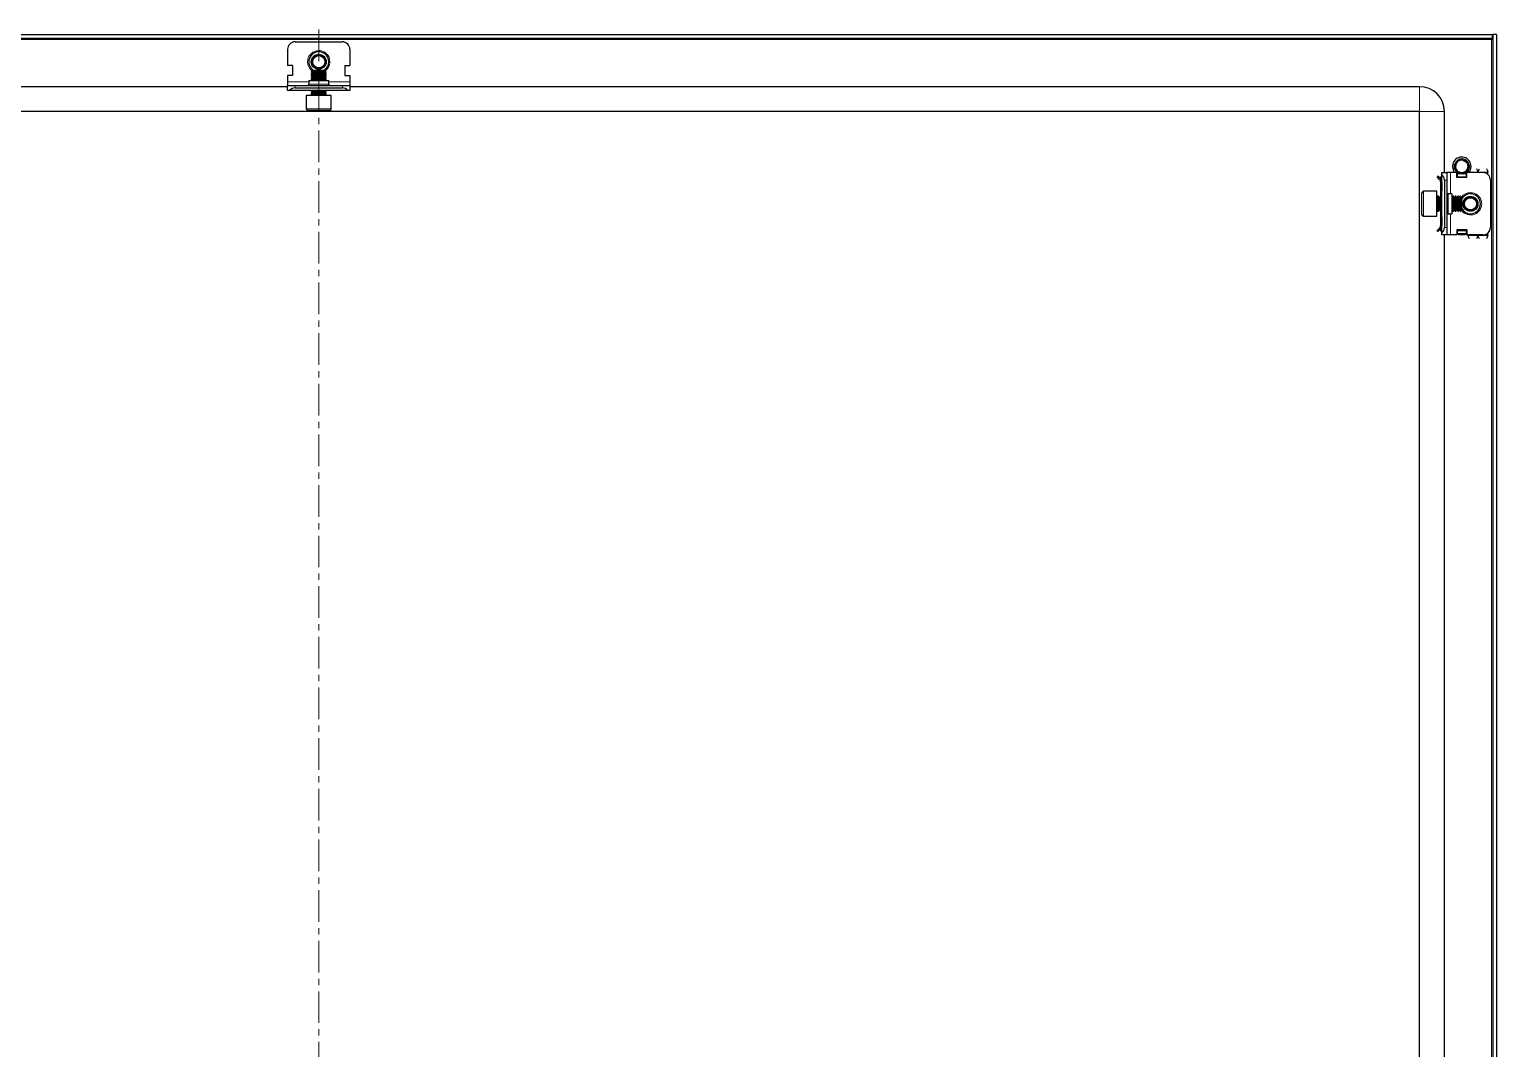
# Model space of a CAD drawing. Header units: millimetres. Extents: x -413 to 1878, y -693 to 1285.
# Drawn here: x 1289 to 1878, y 748 to 1157 of the extents above; entities that cross this region are included whole.
import ezdxf

# ---------------------------------------------------------------- set-up
doc = ezdxf.new("R2010")
doc.units = ezdxf.units.MM
doc.linetypes.add('CENTERX2', pattern=[20.32, 12.7, -2.54, 2.54, -2.54])
doc.layers.add('FORMAT', color=7, linetype='Continuous')

msp = doc.modelspace()

# ---------------------------------------------------------------- linework, layer by layer
at = {"color": 7, "linetype": 'Continuous', "lineweight": 25}
for p, q in [((933.76, 1154.72), (1876.36, 1154.72)), ((933.76, 1153.22), (1876.36, 1153.22)), ((1395.56, 1151.72), (1414.56, 1151.72)), ((1876.21, 1153.22), (1875.96, 1152.62)), ((1876.36, 1153.22), (1876.36, 1154.72)), ((1876.56, 1154.72), (1876.56, -606.28)), ((1878.06, 1154.72), (1876.56, 1154.72)), ((1878.06, 1154.72), (1878.06, -606.28)), ((1392.56, 1148.72), (1392.56, 1142.22)), ((1417.56, 1148.72), (1417.56, 1142.22)), ((1394.56, 1142.22), (1392.56, 1142.22)), ((1392.56, 1138.22), (1392.56, 1135.72)), ((1394.56, 1138.22), (1392.56, 1138.22)), ((1394.56, 1142.22), (1394.56, 1138.22)), ((1402.62, 1140.22), (1402.06, 1139.67)), ((1402.06, 1139.67), (1402.06, 1139.61)), ((1408.06, 1139.67), (1402.06, 1139.67)), ((1402.06, 1139.61), (1402.62, 1139.22)), ((1402.54, 1139.61), (1402.06, 1139.61)), ((1402.62, 1139.22), (1402.06, 1138.83)), ((1402.06, 1138.83), (1402.06, 1138.61)), ((1402.54, 1138.83), (1402.06, 1138.83)), ((1402.06, 1138.61), (1402.62, 1138.22)), ((1402.54, 1138.61), (1402.06, 1138.61)), ((1402.62, 1138.22), (1402.06, 1137.83)), ((1402.06, 1137.83), (1402.06, 1137.61)), ((1402.54, 1137.83), (1402.06, 1137.83)), ((1402.06, 1137.61), (1402.62, 1137.22)), ((1402.54, 1137.61), (1402.06, 1137.61)), ((1402.62, 1137.22), (1402.06, 1136.83)), ((1408.06, 1139.61), (1402.54, 1139.61)), ((1408.06, 1138.83), (1402.54, 1138.83)), ((1408.06, 1138.61), (1402.54, 1138.61)), ((1408.06, 1137.83), (1402.54, 1137.83)), ((1408.06, 1137.61), (1402.54, 1137.61)), ((1407.51, 1140.22), (1402.62, 1140.22)), ((1403, 1139.22), (1402.62, 1139.22)), ((1403, 1138.22), (1402.62, 1138.22)), ((1403, 1137.22), (1402.62, 1137.22)), ((1407.51, 1139.22), (1403, 1139.22)), ((1407.51, 1138.22), (1403, 1138.22)), ((1407.51, 1137.22), (1403, 1137.22)), ((1408.06, 1139.67), (1407.51, 1140.22)), ((1407.51, 1139.22), (1408.06, 1139.61)), ((1408.06, 1138.83), (1407.51, 1139.22)), ((1407.51, 1138.22), (1408.06, 1138.61)), ((1408.06, 1137.83), (1407.51, 1138.22)), ((1407.51, 1137.22), (1408.06, 1137.61)), ((1408.06, 1136.83), (1407.51, 1137.22)), ((1408.06, 1139.61), (1408.06, 1139.67)), ((1408.06, 1138.61), (1408.06, 1138.83)), ((1408.06, 1137.61), (1408.06, 1137.83)), ((1415.56, 1142.22), (1417.56, 1142.22)), ((1415.56, 1142.22), (1415.56, 1138.22)), ((1415.56, 1138.22), (1417.56, 1138.22)), ((1417.56, 1138.22), (1417.56, 1135.72)), ((1392.56, 1133.72), (963.06, 1133.72)), ((1392.56, 1135.72), (1392.56, 1134.22)), ((1392.56, 1132.22), (1392.56, 1134.22)), ((1392.56, 1134.22), (1395.56, 1134.22)), ((1393.33, 1132.22), (1392.56, 1132.22)), ((1416.8, 1132.22), (1393.33, 1132.22)), ((1395.56, 1134.22), (1414.56, 1134.22)), ((1395.56, 1133.22), (1414.56, 1133.22)), ((1401.06, 1136.22), (1401.06, 1134.72)), ((1401.06, 1136.22), (1409.06, 1136.22)), ((1402.06, 1136.83), (1402.06, 1136.61)), ((1402.54, 1136.83), (1402.06, 1136.83)), ((1402.06, 1136.61), (1402.62, 1136.22)), ((1402.54, 1136.61), (1402.06, 1136.61)), ((1402.62, 1132.22), (1402.06, 1131.83)), ((1402.06, 1131.83), (1402.06, 1131.61)), ((1402.54, 1131.83), (1402.06, 1131.83)), ((1402.06, 1131.61), (1402.62, 1131.22)), ((1402.54, 1131.61), (1402.06, 1131.61)), ((1408.06, 1136.83), (1402.54, 1136.83)), ((1408.06, 1136.61), (1402.54, 1136.61)), ((1408.06, 1131.83), (1402.54, 1131.83)), ((1408.06, 1131.61), (1402.54, 1131.61)), ((1407.51, 1136.22), (1408.06, 1136.61)), ((1408.06, 1131.83), (1407.51, 1132.22)), ((1407.51, 1131.22), (1408.06, 1131.61)), ((1408.06, 1136.61), (1408.06, 1136.83)), ((1408.06, 1131.61), (1408.06, 1131.83)), ((1409.06, 1134.72), (1409.06, 1136.22)), ((1414.56, 1134.22), (1417.56, 1134.22)), ((1417.56, 1132.22), (1416.8, 1132.22)), ((1417.56, 1135.72), (1417.56, 1134.22)), ((1417.56, 1134.22), (1417.56, 1132.22)), ((1847.06, 1133.72), (1417.56, 1133.72)), ((1400.06, 1130.22), (1400.06, 1124.82)), ((1410.06, 1130.22), (1400.06, 1130.22)), ((1402.62, 1131.22), (1402.06, 1130.83)), ((1402.06, 1130.83), (1402.06, 1130.47)), ((1402.54, 1130.83), (1402.06, 1130.83)), ((1408.06, 1130.83), (1402.54, 1130.83)), ((1403, 1131.22), (1402.62, 1131.22)), ((1407.51, 1131.22), (1403, 1131.22)), ((1408.06, 1130.83), (1407.51, 1131.22)), ((1408.06, 1130.47), (1408.06, 1130.83)), ((1410.06, 1124.82), (1410.06, 1130.22)), ((1847.06, 1123.72), (963.06, 1123.72)), ((1409.46, 1124.22), (1400.66, 1124.22)), ((1847.06, -575.28), (1847.06, 1123.72)), ((1857.06, 1099.22), (1857.06, 1123.72)), ((1861.07, 1101.81), (1861.09, 1102.07)), ((1861.08, 1102.02), (1861.07, 1101.97)), ((1861.07, 1101.61), (1861.09, 1101.85)), ((1861.11, 1102.23), (1861.1, 1102.18)), ((1861.15, 1102.43), (1861.14, 1102.38)), ((1861.15, 1102.43), (1861.22, 1102.66)), ((1861.2, 1102.61), (1861.19, 1102.57)), ((1861.86, 1103.76), (1861.83, 1103.72)), ((1861.99, 1103.89), (1862.15, 1104.02)), ((1862.13, 1104.01), (1862.09, 1103.98)), ((1862.44, 1104.24), (1862.64, 1104.36)), ((1862.62, 1104.35), (1862.57, 1104.32)), ((1862.62, 1104.28), (1862.57, 1104.32)), ((1862.62, 1104.35), (1862.84, 1104.43)), ((1862.8, 1104.44), (1862.75, 1104.42)), ((1862.99, 1104.52), (1862.94, 1104.5)), ((1862.99, 1104.52), (1863.22, 1104.59)), ((1863.18, 1104.59), (1863.14, 1104.57)), ((1863.37, 1104.64), (1863.33, 1104.63)), ((1864.26, 1104.71), (1863.52, 1104.65)), ((1865.76, 1104.2), (1865.72, 1104.22)), ((1865.93, 1104.07), (1865.89, 1104.1)), ((1866.08, 1103.94), (1866.05, 1103.97)), ((1866.23, 1103.8), (1866.19, 1103.84)), ((1866.23, 1103.8), (1866.34, 1103.67)), ((1866.34, 1103.68), (1866.32, 1103.7)), ((1866.36, 1102.59), (1866.52, 1102.18)), ((1854.5, 1097.86), (1854.15, 1097.51)), ((1855.12, 1096.53), (1854.15, 1097.51)), ((1855.48, 1096.89), (1854.5, 1097.86)), ((1855.12, 1096.53), (1855.48, 1096.89)), ((1855.56, 1097.22), (1855.56, 1096.83)), ((1855.86, 1097.93), (1856.06, 1098.14)), ((1856.06, 1099.22), (1858.06, 1099.22)), ((1856.06, 1098.46), (1856.06, 1099.22)), ((1856.06, 1074.99), (1856.06, 1098.46)), ((1857.06, 1096.22), (1857.06, 1077.22)), ((1858.06, 1099.22), (1858.06, 1096.22)), ((1859.56, 1099.22), (1858.06, 1099.22)), ((1858.06, 1096.22), (1858.06, 1077.22)), ((1862.06, 1099.22), (1859.56, 1099.22)), ((1861.07, 1101.81), (1861.06, 1101.76)), ((1861.07, 1101.61), (1861.07, 1101.56)), ((1861.08, 1101.41), (1861.09, 1101.37)), ((1861.11, 1101.22), (1861.11, 1101.18)), ((1861.14, 1101.04), (1861.15, 1100.99)), ((1861.19, 1100.86), (1861.2, 1100.82)), ((1861.25, 1100.68), (1861.25, 1100.67)), ((1861.84, 1099.71), (1861.87, 1099.68)), ((1861.97, 1099.57), (1862.01, 1099.54)), ((1862.06, 1097.22), (1862.06, 1099.22)), ((1862.31, 1098.4), (1862.06, 1098.55)), ((1866.06, 1097.22), (1862.06, 1097.22)), ((1862.12, 1099.43), (1862.16, 1099.4)), ((1862.28, 1099.31), (1862.32, 1099.28)), ((1862.31, 1098.84), (1862.66, 1099.08)), ((1862.81, 1098.84), (1862.31, 1098.49)), ((1862.31, 1098.49), (1862.31, 1098.84)), ((1862.31, 1097.57), (1862.31, 1098.49)), ((1862.31, 1097.22), (1862.31, 1097.57)), ((1862.46, 1099.19), (1862.5, 1099.16)), ((1862.63, 1099.09), (1862.67, 1099.06)), ((1862.81, 1098.84), (1863.22, 1098.84)), ((1862.99, 1098.92), (1863.03, 1098.9)), ((1863.17, 1098.86), (1863.21, 1098.85)), ((1863.35, 1098.81), (1863.39, 1098.8)), ((1864.51, 1098.76), (1864.33, 1098.73)), ((1864.66, 1098.78), (1864.71, 1098.79)), ((1865.04, 1098.88), (1864.85, 1098.84)), ((1864.9, 1098.84), (1865.31, 1098.84)), ((1865.81, 1098.49), (1865.31, 1098.84)), ((1865.6, 1099.15), (1865.33, 1099.02)), ((1865.41, 1099.13), (1865.81, 1098.84)), ((1865.81, 1098.84), (1865.81, 1098.49)), ((1865.81, 1098.49), (1865.81, 1097.57)), ((1865.81, 1097.57), (1865.81, 1097.22)), ((1866.06, 1098.55), (1865.86, 1098.43)), ((1865.86, 1098.43), (1865.86, 1097.22)), ((1866.06, 1097.22), (1866.06, 1099.22)), ((1872.56, 1099.22), (1866.06, 1099.22)), ((1866.33, 1099.76), (1866.17, 1099.63)), ((1866.3, 1099.79), (1866.19, 1099.6)), ((1866.83, 1100.61), (1866.73, 1100.42)), ((1866.85, 1100.6), (1866.74, 1100.42)), ((1866.9, 1100.74), (1866.91, 1100.78)), ((1866.96, 1100.92), (1866.97, 1100.97)), ((1867.06, 1101.53), (1867, 1101.21)), ((1867, 1101.12), (1867.01, 1101.16)), ((1867.04, 1101.32), (1867.04, 1101.37)), ((1867.06, 1101.72), (1867.06, 1101.72)), ((1867.06, 1101.53), (1867.06, 1101.57)), ((1874.56, 1098.46), (1874.56, 1099.47)), ((1875.56, 1096.22), (1875.56, 1077.22)), ((1848.06, 1082.32), (1848.06, 1091.12)), ((1854.06, 1091.72), (1848.66, 1091.72)), ((1854.06, 1081.72), (1854.06, 1091.72)), ((1855.56, 1095.47), (1856.06, 1095.47)), ((1855.56, 1095.47), (1855.56, 1091.97)), ((1856.06, 1091.97), (1855.56, 1091.97)), ((1855.56, 1091.97), (1855.56, 1089.72)), ((1856.06, 1095.47), (1856.06, 1091.97)), ((1860.06, 1090.72), (1858.56, 1090.72)), ((1860.06, 1090.72), (1860.06, 1082.72)), ((1854.68, 1089.72), (1854.31, 1089.72)), ((1855.06, 1089.17), (1854.68, 1089.72)), ((1854.68, 1089.25), (1854.68, 1089.72)), ((1854.68, 1083.72), (1854.68, 1089.25)), ((1854.68, 1083.72), (1855.06, 1084.28)), ((1855.45, 1089.72), (1855.06, 1089.17)), ((1855.06, 1088.78), (1855.06, 1089.17)), ((1855.06, 1084.28), (1855.06, 1088.78)), ((1855.06, 1084.28), (1855.45, 1083.72)), ((1855.68, 1089.72), (1855.45, 1089.72)), ((1855.45, 1089.25), (1855.45, 1089.72)), ((1855.45, 1083.72), (1855.45, 1089.25)), ((1856.06, 1089.17), (1855.68, 1089.72)), ((1855.68, 1089.25), (1855.68, 1089.72)), ((1855.68, 1083.72), (1855.68, 1089.25)), ((1855.68, 1083.72), (1856.06, 1084.28)), ((1860.45, 1089.72), (1860.06, 1089.17)), ((1860.06, 1084.28), (1860.45, 1083.72)), ((1860.68, 1089.72), (1860.45, 1089.72)), ((1860.45, 1089.25), (1860.45, 1089.72)), ((1860.45, 1083.72), (1860.45, 1089.25)), ((1861.06, 1089.17), (1860.68, 1089.72)), ((1860.68, 1089.25), (1860.68, 1089.72)), ((1860.68, 1083.72), (1860.68, 1089.25)), ((1860.68, 1083.72), (1861.06, 1084.28)), ((1861.45, 1089.72), (1861.06, 1089.17)), ((1861.06, 1088.78), (1861.06, 1089.17)), ((1861.06, 1084.28), (1861.06, 1088.78)), ((1861.06, 1084.28), (1861.45, 1083.72)), ((1861.68, 1089.72), (1861.45, 1089.72)), ((1861.45, 1089.25), (1861.45, 1089.72)), ((1861.45, 1083.72), (1861.45, 1089.25)), ((1862.06, 1089.17), (1861.68, 1089.72)), ((1861.68, 1089.25), (1861.68, 1089.72)), ((1861.68, 1083.72), (1861.68, 1089.25)), ((1861.68, 1083.72), (1862.06, 1084.28)), ((1862.45, 1089.72), (1862.06, 1089.17)), ((1862.06, 1088.78), (1862.06, 1089.17)), ((1862.06, 1084.28), (1862.06, 1088.78)), ((1862.06, 1084.28), (1862.45, 1083.72)), ((1862.68, 1089.72), (1862.45, 1089.72)), ((1862.45, 1089.25), (1862.45, 1089.72)), ((1862.45, 1083.72), (1862.45, 1089.25)), ((1863.06, 1089.17), (1862.68, 1089.72)), ((1862.68, 1089.25), (1862.68, 1089.72)), ((1862.68, 1083.72), (1862.68, 1089.25)), ((1862.68, 1083.72), (1863.06, 1084.28)), ((1863.45, 1089.72), (1863.06, 1089.17)), ((1863.06, 1088.78), (1863.06, 1089.17)), ((1863.06, 1084.28), (1863.06, 1088.78)), ((1863.06, 1084.28), (1863.45, 1083.72)), ((1863.51, 1089.72), (1863.45, 1089.72)), ((1863.45, 1089.25), (1863.45, 1089.72)), ((1863.45, 1083.72), (1863.45, 1089.25)), ((1864.06, 1089.17), (1863.51, 1089.72)), ((1863.51, 1083.72), (1863.51, 1089.72)), ((1863.51, 1083.72), (1864.06, 1084.28)), ((1864.06, 1084.28), (1864.06, 1089.17)), ((1848.66, 1081.72), (1854.06, 1081.72)), ((1854.31, 1083.72), (1854.68, 1083.72)), ((1855.45, 1083.72), (1855.68, 1083.72)), ((1855.56, 1083.72), (1855.56, 1081.47)), ((1855.56, 1081.47), (1856.06, 1081.47)), ((1855.56, 1081.47), (1855.56, 1077.97)), ((1856.06, 1081.47), (1856.06, 1077.97)), ((1858.56, 1082.72), (1860.06, 1082.72)), ((1860.45, 1083.72), (1860.68, 1083.72)), ((1861.45, 1083.72), (1861.68, 1083.72)), ((1862.45, 1083.72), (1862.68, 1083.72)), ((1863.45, 1083.72), (1863.51, 1083.72)), ((1855.12, 1076.91), (1854.15, 1075.94)), ((1854.5, 1075.58), (1854.15, 1075.94)), ((1855.48, 1076.56), (1854.5, 1075.58)), ((1855.12, 1076.91), (1855.48, 1076.56)), ((1855.56, 1077.97), (1856.06, 1077.97)), ((1855.56, 1076.22), (1855.56, 1076.68)), ((1856.06, 1075.31), (1855.86, 1075.51)), ((1856.06, 1074.22), (1856.06, 1074.99)), ((1858.06, 1074.22), (1856.06, 1074.22)), ((1857.06, 599.22), (1857.06, 1074.22)), ((1858.06, 1077.22), (1858.06, 1074.22)), ((1859.56, 1074.22), (1858.06, 1074.22)), ((1862.06, 1074.22), (1859.56, 1074.22)), ((1866.06, 1076.22), (1862.06, 1076.22)), ((1862.06, 1076.22), (1862.06, 1074.22)), ((1862.31, 1075.87), (1862.31, 1076.22)), ((1862.31, 1074.95), (1862.31, 1075.87)), ((1862.31, 1074.95), (1862.81, 1074.6)), ((1862.31, 1074.6), (1862.31, 1074.95)), ((1862.81, 1074.25), (1862.31, 1074.6)), ((1865.31, 1074.6), (1862.81, 1074.6)), ((1862.81, 1074.6), (1862.81, 1074.25)), ((1865.31, 1074.25), (1862.81, 1074.25)), ((1865.31, 1074.6), (1865.81, 1074.95)), ((1865.31, 1074.25), (1865.31, 1074.6)), ((1865.81, 1074.6), (1865.31, 1074.25)), ((1865.81, 1076.22), (1865.81, 1075.87)), ((1865.81, 1075.87), (1865.81, 1074.95)), ((1865.81, 1074.95), (1865.81, 1074.6)), ((1865.86, 1076.22), (1865.86, 1074.34)), ((1865.86, 1074.34), (1866.06, 1074.34)), ((1866.06, 1076.22), (1866.06, 1074.22)), ((1872.56, 1074.22), (1866.06, 1074.22)), ((1866.56, 1073.97), (1866.56, 1074.22)), ((1874.56, 1073.97), (1874.56, 1074.99))]:
    msp.add_line(p, q, dxfattribs=at)
at = {"color": 8, "linetype": 'Continuous', "lineweight": 18}
for p, q in [((934.16, 1152.62), (1875.96, 1152.62)), ((1875.96, 1152.62), (1875.96, -604.18)), ((1392.56, 1135.72), (1401.06, 1135.72)), ((1395.56, 1134.22), (1395.56, 1133.22)), ((1401.06, 1134.72), (1409.06, 1134.72)), ((1409.06, 1135.72), (1417.56, 1135.72)), ((1414.56, 1133.22), (1414.56, 1134.22)), ((1847.06, 1123.72), (1847.06, 1133.72)), ((1402.06, 1130.47), (1406.68, 1130.47)), ((1406.68, 1130.47), (1408.06, 1130.47)), ((1400.06, 1124.82), (1410.06, 1124.82)), ((1847.06, 1123.72), (1857.06, 1123.72)), ((1856.06, 1097.22), (1855.56, 1097.22)), ((1856.06, 1097.72), (1855.86, 1097.93)), ((1858.06, 1096.22), (1857.06, 1096.22)), ((1859.56, 1099.22), (1859.56, 1090.72)), ((1865.81, 1097.57), (1862.31, 1097.57)), ((1867.06, 1099.47), (1870.56, 1099.47)), ((1874.56, 1099.47), (1870.56, 1099.47)), ((1848.66, 1091.72), (1848.66, 1081.72)), ((1858.56, 1090.72), (1858.56, 1082.72)), ((1854.31, 1089.72), (1854.31, 1085.1)), ((1854.31, 1085.1), (1854.31, 1083.72)), ((1859.56, 1082.72), (1859.56, 1074.22)), ((1856.06, 1076.22), (1855.56, 1076.22)), ((1856.06, 1075.72), (1855.86, 1075.51)), ((1857.06, 1077.22), (1858.06, 1077.22)), ((1862.31, 1075.87), (1865.81, 1075.87)), ((1870.56, 1073.97), (1866.56, 1073.97)), ((1874.56, 1073.97), (1870.56, 1073.97))]:
    msp.add_line(p, q, dxfattribs=at)
at = {"color": 7, "linetype": 'Continuous', "lineweight": 25}
for centre, radius in [((1405.06, 1143.72), 3), ((1405.06, 1143.72), 2.76), ((1405.06, 1143.72), 2.45), ((1867.56, 1086.72), 3), ((1867.56, 1086.72), 2.76), ((1867.56, 1086.72), 2.45)]:
    msp.add_circle(centre, radius, dxfattribs=at)
for centre, radius, start, end in [((1395.56, 1148.72), 3, 90, 180), ((1414.56, 1148.72), 3, 0, 90), ((1405.06, 1143.72), 4, 0, 241.04498), ((1405.06, 1143.72), 4, 298.95502, 0), ((1395.56, 1130.22), 3, 90, 138.18969), ((1400.56, 1134.72), 0.5, 270, 0), ((1409.56, 1134.72), 0.5, 180, 270), ((1414.56, 1130.22), 3, 41.81031, 90), ((1847.06, 1123.72), 10, 0, 90), ((1401.81, 1130.47), 0.25, 270, 0), ((1408.31, 1130.47), 0.25, 180, 270), ((1400.66, 1124.82), 0.6, 180, 270), ((1409.46, 1124.82), 0.6, 270, 0), ((1864.06, 1101.72), 3.75, 0, 221.81031), ((1864.06, 1101.72), 2.5, 168.59442, 228.59442), ((1864.06, 1101.72), 2.5, 108.59442, 168.59442), ((1864.06, 1101.72), 2.5, 75.88813, 108.59442), ((1864.06, 1101.72), 3, 59.92857, 86.21929), ((1864.06, 1101.72), 3, 360, 40.74374), ((1864.06, 1101.72), 2.5, 348.59442, 10.51652), ((1856.56, 1097.22), 1, 135, 180), ((1854.06, 1096.22), 3, 360, 48.18969), ((1864.06, 1101.72), 2.5, 228.59442, 288.59442), ((1864.06, 1101.72), 2.5, 288.59442, 348.59442), ((1864.06, 1101.72), 3.75, 318.18969, 0), ((1872.56, 1096.22), 3, 360, 90), ((1848.66, 1091.12), 0.6, 90, 180), ((1858.56, 1091.22), 0.5, 180, 270), ((1867.56, 1086.72), 4, 270, 151.04498), ((1854.31, 1089.97), 0.25, 180, 270), ((1867.56, 1086.72), 4, 208.95502, 270), ((1848.66, 1082.32), 0.6, 180, 270), ((1854.31, 1083.47), 0.25, 90, 180), ((1858.56, 1082.22), 0.5, 90, 180), ((1856.56, 1076.22), 1, 180, 225), ((1854.06, 1077.22), 3, 311.81031, 360), ((1872.56, 1077.22), 3, 270, 360)]:
    msp.add_arc(centre, radius, start, end, dxfattribs=at)
at = {"color": 8, "linetype": 'Continuous', "lineweight": 18}
for centre, start, end in [((1405.06, 1143.72), 305.46217, 180), ((1405.06, 1143.72), 180, 234.53783), ((1867.56, 1086.72), 215.46217, 90), ((1867.56, 1086.72), 90, 144.53783)]:
    msp.add_arc(centre, 4.5, start, end, dxfattribs=at)
at = {"color": 7, "linetype": 'Continuous', "lineweight": 25}
msp.add_open_spline([(1875.96, 1152.62), (1876, 1152.7), (1876.06, 1152.86), (1876.16, 1153.06), (1876.26, 1153.19), (1876.33, 1153.21), (1876.36, 1153.22)], degree=3, dxfattribs=at)
for points, knots in [([(1876.56, 1154.72), (1876.55, 1154.54), (1876.53, 1154.18), (1876.45, 1153.8), (1876.37, 1153.61), (1876.36, 1153.6)], [0, 0, 0, 0, 0.48755, 0.97507, 1, 1, 1, 1]), ([(1861.46, 1101.92), (1861.45, 1101.92), (1861.42, 1101.95), (1861.35, 1101.97), (1861.25, 1101.99), (1861.16, 1101.99), (1861.1, 1101.98), (1861.07, 1101.97)], [0, 0, 0, 0, 0.050156, 0.304513, 0.55888, 0.776903, 1, 1, 1, 1]), ([(1861.07, 1101.81), (1861.1, 1101.83), (1861.16, 1101.86), (1861.26, 1101.88), (1861.34, 1101.89), (1861.39, 1101.88), (1861.41, 1101.88)], [0, 0, 0, 0, 0.293779, 0.558982, 0.818494, 1, 1, 1, 1]), ([(1861.08, 1102.02), (1861.11, 1102.03), (1861.18, 1102.06), (1861.27, 1102.07), (1861.37, 1102.07), (1861.45, 1102.05), (1861.5, 1102.03), (1861.53, 1102.01), (1861.53, 1102.01)], [0, 0, 0, 0, 0.227908, 0.430276, 0.627707, 0.816134, 0.99284, 1, 1, 1, 1]), ([(1861.54, 1102.04), (1861.52, 1102.06), (1861.47, 1102.1), (1861.38, 1102.14), (1861.28, 1102.17), (1861.19, 1102.19), (1861.13, 1102.18), (1861.1, 1102.18)], [0, 0, 0, 0, 0.19243, 0.403622, 0.614801, 0.805152, 1, 1, 1, 1]), ([(1861.11, 1102.23), (1861.14, 1102.24), (1861.21, 1102.25), (1861.3, 1102.25), (1861.39, 1102.24), (1861.47, 1102.21), (1861.53, 1102.17), (1861.57, 1102.14), (1861.58, 1102.12)], [0, 0, 0, 0, 0.2058107, 0.3849601, 0.558827, 0.7241205, 0.8789337, 1, 1, 1, 1]), ([(1861.57, 1102.17), (1861.55, 1102.19), (1861.5, 1102.24), (1861.42, 1102.3), (1861.34, 1102.34), (1861.24, 1102.37), (1861.17, 1102.38), (1861.14, 1102.38)], [0, 0, 0, 0, 0.183111, 0.381533, 0.579913, 0.787111, 1, 1, 1, 1]), ([(1861.15, 1102.43), (1861.18, 1102.43), (1861.25, 1102.44), (1861.34, 1102.42), (1861.42, 1102.4), (1861.5, 1102.36), (1861.55, 1102.31), (1861.59, 1102.27), (1861.6, 1102.25)], [0, 0, 0, 0, 0.207037, 0.38272, 0.55212, 0.712365, 0.86221, 1, 1, 1, 1]), ([(1861.19, 1102.55), (1861.19, 1102.58), (1861.21, 1102.69), (1861.26, 1102.79), (1861.31, 1102.87)], [0, 0, 0, 0, 0.218168, 1, 1, 1, 1]), ([(1861.61, 1102.26), (1861.6, 1102.28), (1861.57, 1102.32), (1861.52, 1102.39), (1861.45, 1102.46), (1861.36, 1102.51), (1861.27, 1102.55), (1861.22, 1102.56), (1861.19, 1102.57)], [0, 0, 0, 0, 0.112687, 0.266978, 0.464332, 0.661607, 0.829157, 1, 1, 1, 1]), ([(1861.2, 1102.61), (1861.23, 1102.61), (1861.29, 1102.61), (1861.37, 1102.59), (1861.45, 1102.55), (1861.51, 1102.5), (1861.56, 1102.45), (1861.6, 1102.38), (1861.62, 1102.34), (1861.63, 1102.31), (1861.63, 1102.31)], [0, 0, 0, 0, 0.159812, 0.318711, 0.470648, 0.614013, 0.748131, 0.873387, 0.991083, 1, 1, 1, 1]), ([(1861.61, 1102.22), (1861.61, 1102.19), (1861.59, 1102.11), (1861.53, 1102.01), (1861.46, 1101.92), (1861.4, 1101.86), (1861.33, 1101.81), (1861.27, 1101.78), (1861.24, 1101.76), (1861.23, 1101.76)], [0, 0, 0, 0, 0.125166, 0.336769, 0.488675, 0.640371, 0.791962, 0.943503, 1, 1, 1, 1]), ([(1862.6, 1104.27), (1862.53, 1104.22), (1862.18, 1103.99), (1861.69, 1103.49), (1861.46, 1102.93), (1861.36, 1102.69)], [0, 0, 0, 0, 0.128781, 0.613629, 1, 1, 1, 1]), ([(1861.36, 1102.69), (1861.37, 1102.69), (1861.4, 1102.68), (1861.45, 1102.65), (1861.51, 1102.6), (1861.56, 1102.55), (1861.6, 1102.47), (1861.63, 1102.37), (1861.62, 1102.27), (1861.62, 1102.22), (1861.61, 1102.22)], [0, 0, 0, 0, 0.022761, 0.192243, 0.346896, 0.477535, 0.588677, 0.783334, 0.968624, 1, 1, 1, 1]), ([(1861.63, 1102.29), (1861.63, 1102.32), (1861.61, 1102.38), (1861.57, 1102.47), (1861.53, 1102.54), (1861.47, 1102.61), (1861.41, 1102.66), (1861.38, 1102.68), (1861.36, 1102.69)], [0, 0, 0, 0, 0.182737, 0.363423, 0.543947, 0.724373, 0.904747, 1, 1, 1, 1]), ([(1863.27, 1104.09), (1863.26, 1104.09), (1863.21, 1104.07), (1863.13, 1104.06), (1863.03, 1104.06), (1862.94, 1104.07), (1862.85, 1104.1), (1862.77, 1104.13), (1862.7, 1104.18), (1862.64, 1104.23), (1862.61, 1104.26), (1862.6, 1104.27)], [0, 0, 0, 0, 0.0429601, 0.1733, 0.2742626, 0.4010814, 0.5277159, 0.6542588, 0.7807587, 0.9368521, 1, 1, 1, 1]), ([(1862.62, 1104.35), (1862.65, 1104.33), (1862.71, 1104.29), (1862.77, 1104.22), (1862.82, 1104.16), (1862.83, 1104.12), (1862.84, 1104.11)], [0, 0, 0, 0, 0.3195142, 0.6084926, 0.891527, 1, 1, 1, 1]), ([(1862.91, 1104.08), (1862.91, 1104.08), (1862.91, 1104.12), (1862.89, 1104.19), (1862.86, 1104.28), (1862.81, 1104.36), (1862.77, 1104.4), (1862.75, 1104.42)], [0, 0, 0, 0, 0.00279, 0.269575, 0.536371, 0.765499, 1, 1, 1, 1]), ([(1862.8, 1104.44), (1862.83, 1104.42), (1862.88, 1104.38), (1862.94, 1104.3), (1862.99, 1104.22), (1863.01, 1104.14), (1863.02, 1104.09), (1863.02, 1104.06)], [0, 0, 0, 0, 0.234253, 0.442787, 0.646465, 0.841043, 1, 1, 1, 1]), ([(1863.05, 1104.06), (1863.06, 1104.09), (1863.07, 1104.15), (1863.06, 1104.25), (1863.04, 1104.35), (1863, 1104.43), (1862.96, 1104.48), (1862.94, 1104.5)], [0, 0, 0, 0, 0.181695, 0.396783, 0.61186, 0.803681, 1, 1, 1, 1]), ([(1862.99, 1104.52), (1863.02, 1104.5), (1863.07, 1104.45), (1863.12, 1104.37), (1863.15, 1104.29), (1863.16, 1104.2), (1863.17, 1104.13), (1863.16, 1104.08), (1863.15, 1104.07)], [0, 0, 0, 0, 0.208724, 0.39105, 0.568219, 0.73683, 0.894853, 1, 1, 1, 1]), ([(1863.17, 1104.07), (1863.18, 1104.08), (1863.2, 1104.12), (1863.21, 1104.19), (1863.22, 1104.29), (1863.21, 1104.39), (1863.19, 1104.49), (1863.15, 1104.54), (1863.14, 1104.57)], [0, 0, 0, 0, 0.043388, 0.23288, 0.422274, 0.611632, 0.803279, 1, 1, 1, 1]), ([(1863.18, 1104.59), (1863.21, 1104.56), (1863.25, 1104.51), (1863.28, 1104.42), (1863.3, 1104.34), (1863.31, 1104.26), (1863.3, 1104.18), (1863.28, 1104.12), (1863.26, 1104.1), (1863.26, 1104.09)], [0, 0, 0, 0, 0.198483, 0.367712, 0.531083, 0.685778, 0.830503, 0.965152, 1, 1, 1, 1]), ([(1863.52, 1104.65), (1863.53, 1104.63), (1863.55, 1104.58), (1863.56, 1104.51), (1863.56, 1104.42), (1863.54, 1104.35), (1863.51, 1104.27), (1863.44, 1104.19), (1863.35, 1104.12), (1863.29, 1104.1), (1863.27, 1104.09)], [0, 0, 0, 0, 0.098631, 0.238541, 0.378532, 0.49895, 0.601027, 0.777401, 0.9101, 1, 1, 1, 1]), ([(1863.29, 1104.11), (1863.3, 1104.13), (1863.33, 1104.18), (1863.35, 1104.27), (1863.37, 1104.37), (1863.37, 1104.49), (1863.35, 1104.58), (1863.33, 1104.63)], [0, 0, 0, 0, 0.13286, 0.29106, 0.491007, 0.69089, 1, 1, 1, 1]), ([(1863.37, 1104.64), (1863.39, 1104.61), (1863.42, 1104.56), (1863.44, 1104.48), (1863.45, 1104.4), (1863.44, 1104.32), (1863.42, 1104.22), (1863.37, 1104.16), (1863.35, 1104.13)], [0, 0, 0, 0, 0.16279, 0.324686, 0.479688, 0.626058, 0.76302, 1, 1, 1, 1]), ([(1863.37, 1104.14), (1863.37, 1104.14), (1863.4, 1104.17), (1863.44, 1104.23), (1863.48, 1104.31), (1863.51, 1104.4), (1863.53, 1104.49), (1863.53, 1104.58), (1863.52, 1104.63), (1863.52, 1104.65)], [0, 0, 0, 0, 0.036757, 0.196192, 0.355485, 0.51469, 0.719746, 0.882005, 1, 1, 1, 1]), ([(1864.67, 1104.15), (1864.96, 1104.09), (1865.25, 1104.04), (1865.52, 1103.91), (1865.53, 1103.91)], [0, 0, 0, 0, 0.965671, 1, 1, 1, 1]), ([(1864.67, 1104.15), (1864.77, 1104.11), (1864.9, 1104.05), (1865.03, 1103.98), (1865.07, 1103.95)], [0, 0, 0, 0, 0.681733, 1, 1, 1, 1]), ([(1865.07, 1103.95), (1865.15, 1103.92), (1865.47, 1103.76), (1865.98, 1103.34), (1866.23, 1102.84), (1866.36, 1102.59)], [0, 0, 0, 0, 0.130652, 0.560007, 1, 1, 1, 1]), ([(1865.53, 1103.91), (1865.53, 1103.92), (1865.51, 1103.97), (1865.51, 1104.05), (1865.51, 1104.14), (1865.53, 1104.23), (1865.55, 1104.29), (1865.57, 1104.32)], [0, 0, 0, 0, 0.113604, 0.31095, 0.508229, 0.75166, 1, 1, 1, 1]), ([(1865.59, 1104.31), (1865.58, 1104.27), (1865.58, 1104.2), (1865.55, 1104.11), (1865.53, 1104.05), (1865.51, 1104.02), (1865.51, 1104.02)], [0, 0, 0, 0, 0.357139, 0.680979, 0.998183, 1, 1, 1, 1]), ([(1865.52, 1103.93), (1865.55, 1103.95), (1865.59, 1103.99), (1865.65, 1104.06), (1865.69, 1104.14), (1865.71, 1104.2), (1865.72, 1104.22)], [0, 0, 0, 0, 0.2282538, 0.5103507, 0.7523188, 1, 1, 1, 1]), ([(1866.13, 1103.5), (1866.12, 1103.5), (1866.08, 1103.49), (1865.99, 1103.48), (1865.89, 1103.49), (1865.8, 1103.53), (1865.72, 1103.58), (1865.63, 1103.67), (1865.56, 1103.79), (1865.54, 1103.87), (1865.53, 1103.91)], [0, 0, 0, 0, 0.073646, 0.169563, 0.351373, 0.438893, 0.519676, 0.682906, 0.8512, 1, 1, 1, 1]), ([(1865.76, 1104.2), (1865.76, 1104.16), (1865.75, 1104.09), (1865.71, 1104), (1865.67, 1103.92), (1865.61, 1103.86), (1865.57, 1103.83), (1865.56, 1103.82)], [0, 0, 0, 0, 0.240212, 0.454711, 0.664287, 0.864517, 1, 1, 1, 1]), ([(1865.57, 1103.78), (1865.6, 1103.8), (1865.65, 1103.82), (1865.73, 1103.88), (1865.8, 1103.94), (1865.85, 1104.02), (1865.88, 1104.08), (1865.89, 1104.1)], [0, 0, 0, 0, 0.172104, 0.391099, 0.610089, 0.802801, 1, 1, 1, 1]), ([(1865.93, 1104.07), (1865.92, 1104.04), (1865.9, 1103.97), (1865.86, 1103.89), (1865.81, 1103.81), (1865.74, 1103.76), (1865.68, 1103.72), (1865.64, 1103.71), (1865.62, 1103.7)], [0, 0, 0, 0, 0.209239, 0.392702, 0.571062, 0.740844, 0.899958, 1, 1, 1, 1]), ([(1865.63, 1103.68), (1865.64, 1103.68), (1865.69, 1103.69), (1865.76, 1103.71), (1865.85, 1103.76), (1865.93, 1103.82), (1866, 1103.89), (1866.03, 1103.94), (1866.05, 1103.97)], [0, 0, 0, 0, 0.0505, 0.241124, 0.431653, 0.622154, 0.808692, 1, 1, 1, 1]), ([(1866.08, 1103.94), (1866.07, 1103.91), (1866.05, 1103.84), (1865.99, 1103.77), (1865.93, 1103.71), (1865.86, 1103.66), (1865.79, 1103.63), (1865.73, 1103.61), (1865.7, 1103.61), (1865.7, 1103.61)], [0, 0, 0, 0, 0.198035, 0.367663, 0.531495, 0.686664, 0.831818, 0.981917, 1, 1, 1, 1]), ([(1865.71, 1103.6), (1865.71, 1103.6), (1865.75, 1103.6), (1865.81, 1103.61), (1865.9, 1103.63), (1865.98, 1103.66), (1866.06, 1103.7), (1866.13, 1103.76), (1866.17, 1103.81), (1866.19, 1103.84)], [0, 0, 0, 0, 0.018281, 0.175639, 0.332896, 0.490097, 0.647274, 0.821632, 1, 1, 1, 1]), ([(1866.23, 1103.8), (1866.21, 1103.78), (1866.18, 1103.72), (1866.12, 1103.66), (1866.06, 1103.61), (1865.98, 1103.57), (1865.91, 1103.55), (1865.84, 1103.54), (1865.79, 1103.55), (1865.76, 1103.56)], [0, 0, 0, 0, 0.159446, 0.318034, 0.469983, 0.61348, 0.747649, 0.872856, 1, 1, 1, 1]), ([(1865.77, 1103.55), (1865.81, 1103.54), (1865.86, 1103.53), (1865.95, 1103.53), (1866.02, 1103.54), (1866.11, 1103.56), (1866.22, 1103.61), (1866.28, 1103.66), (1866.32, 1103.7)], [0, 0, 0, 0, 0.149407, 0.278563, 0.407661, 0.536722, 0.727045, 1, 1, 1, 1]), ([(1866.34, 1103.68), (1866.32, 1103.66), (1866.29, 1103.61), (1866.22, 1103.55), (1866.17, 1103.52), (1866.14, 1103.51), (1866.13, 1103.5)], [0, 0, 0, 0, 0.315056, 0.630194, 0.945514, 1, 1, 1, 1]), ([(1866.13, 1103.5), (1866.16, 1103.48), (1866.4, 1103.26), (1866.75, 1102.8), (1866.99, 1102.19), (1867.05, 1101.84), (1867.06, 1101.72)], [0, 0, 0, 0, 0.050685, 0.485619, 0.826643, 1, 1, 1, 1]), ([(1866.57, 1101.39), (1866.58, 1101.5), (1866.6, 1101.76), (1866.55, 1102.02), (1866.52, 1102.18)], [0, 0, 0, 0, 0.408521, 1, 1, 1, 1]), ([(1855.56, 1095.47), (1855.54, 1095.66), (1855.51, 1095.95), (1855.33, 1096.3), (1855.19, 1096.45), (1855.12, 1096.53)], [0, 0, 0, 0, 0.485042, 0.738404, 1, 1, 1, 1]), ([(1856.06, 1095.47), (1856.04, 1095.71), (1855.99, 1096.2), (1855.7, 1096.65), (1855.51, 1096.86), (1855.48, 1096.89)], [0, 0, 0, 0, 0.4618628, 0.9237257, 1, 1, 1, 1]), ([(1861.29, 1101.79), (1861.27, 1101.79), (1861.23, 1101.8), (1861.15, 1101.79), (1861.09, 1101.77), (1861.06, 1101.76)], [0, 0, 0, 0, 0.236131, 0.613435, 1, 1, 1, 1]), ([(1861.84, 1099.71), (1861.72, 1099.86), (1861.44, 1100.21), (1861.15, 1100.87), (1861.09, 1101.38), (1861.07, 1101.63)], [0, 0, 0, 0, 0.274163, 0.639603, 1, 1, 1, 1]), ([(1861.18, 1100.98), (1861.16, 1101.02), (1861.1, 1101.17), (1861.09, 1101.33), (1861.08, 1101.45)], [0, 0, 0, 0, 0.28291, 1, 1, 1, 1]), ([(1861.37, 1100.42), (1861.36, 1100.45), (1861.26, 1100.59), (1861.22, 1100.75), (1861.18, 1100.88)], [0, 0, 0, 0, 0.192577, 1, 1, 1, 1]), ([(1861.23, 1101.76), (1861.23, 1101.69), (1861.25, 1101.3), (1861.43, 1100.62), (1861.79, 1100.15), (1861.96, 1099.93)], [0, 0, 0, 0, 0.108003, 0.585763, 1, 1, 1, 1]), ([(1861.75, 1099.84), (1861.71, 1099.88), (1861.57, 1100.01), (1861.48, 1100.19), (1861.42, 1100.31)], [0, 0, 0, 0, 0.288707, 1, 1, 1, 1]), ([(1861.84, 1099.71), (1861.86, 1099.73), (1861.89, 1099.78), (1861.95, 1099.84), (1862.02, 1099.89), (1862.09, 1099.91), (1862.17, 1099.93), (1862.23, 1099.93), (1862.27, 1099.92), (1862.28, 1099.92)], [0, 0, 0, 0, 0.169226, 0.337427, 0.497935, 0.649179, 0.790582, 0.922688, 1, 1, 1, 1]), ([(1862.33, 1099.88), (1862.32, 1099.88), (1862.26, 1099.88), (1862.16, 1099.86), (1862.05, 1099.82), (1861.95, 1099.76), (1861.9, 1099.71), (1861.87, 1099.68)], [0, 0, 0, 0, 0.046579, 0.362688, 0.551736, 0.740753, 1, 1, 1, 1]), ([(1861.96, 1099.93), (1861.97, 1099.93), (1862, 1099.94), (1862.05, 1099.96), (1862.14, 1099.97), (1862.24, 1099.95), (1862.34, 1099.9), (1862.39, 1099.86), (1862.41, 1099.85)], [0, 0, 0, 0, 0.045866, 0.230744, 0.387461, 0.658246, 0.861978, 1, 1, 1, 1]), ([(1862.33, 1099.91), (1862.3, 1099.92), (1862.23, 1099.94), (1862.14, 1099.95), (1862.05, 1099.95), (1861.99, 1099.93), (1861.96, 1099.93)], [0, 0, 0, 0, 0.251795, 0.502165, 0.752314, 1, 1, 1, 1]), ([(1861.97, 1099.57), (1861.99, 1099.6), (1862.02, 1099.66), (1862.08, 1099.74), (1862.14, 1099.79), (1862.21, 1099.83), (1862.28, 1099.86), (1862.33, 1099.86), (1862.35, 1099.86)], [0, 0, 0, 0, 0.211659, 0.390361, 0.562352, 0.724819, 0.876696, 1, 1, 1, 1]), ([(1862.42, 1099.8), (1862.39, 1099.79), (1862.32, 1099.78), (1862.23, 1099.74), (1862.14, 1099.69), (1862.07, 1099.62), (1862.03, 1099.57), (1862.01, 1099.54)], [0, 0, 0, 0, 0.190996, 0.383798, 0.576553, 0.78528, 1, 1, 1, 1]), ([(1862.12, 1099.43), (1862.13, 1099.47), (1862.15, 1099.53), (1862.2, 1099.62), (1862.26, 1099.68), (1862.33, 1099.73), (1862.38, 1099.77), (1862.42, 1099.77), (1862.43, 1099.78)], [0, 0, 0, 0, 0.219212, 0.409339, 0.593597, 0.768568, 0.932394, 1, 1, 1, 1]), ([(1862.52, 1099.71), (1862.52, 1099.71), (1862.48, 1099.71), (1862.42, 1099.68), (1862.33, 1099.62), (1862.26, 1099.56), (1862.2, 1099.49), (1862.17, 1099.43), (1862.16, 1099.4)], [0, 0, 0, 0, 0.002693, 0.20821, 0.413641, 0.619057, 0.807274, 1, 1, 1, 1]), ([(1862.28, 1099.31), (1862.29, 1099.34), (1862.3, 1099.41), (1862.34, 1099.5), (1862.39, 1099.58), (1862.45, 1099.63), (1862.5, 1099.67), (1862.53, 1099.68), (1862.54, 1099.69)], [0, 0, 0, 0, 0.222831, 0.420099, 0.612409, 0.79585, 0.967895, 1, 1, 1, 1]), ([(1862.58, 1099.59), (1862.57, 1099.58), (1862.53, 1099.56), (1862.47, 1099.51), (1862.4, 1099.44), (1862.35, 1099.36), (1862.33, 1099.3), (1862.32, 1099.28)], [0, 0, 0, 0, 0.084965, 0.329338, 0.573716, 0.784411, 1, 1, 1, 1]), ([(1862.41, 1099.85), (1862.42, 1099.84), (1862.46, 1099.8), (1862.51, 1099.74), (1862.56, 1099.66), (1862.59, 1099.57), (1862.61, 1099.48), (1862.62, 1099.43), (1862.62, 1099.4)], [0, 0, 0, 0, 0.066273, 0.267344, 0.423096, 0.618734, 0.814089, 1, 1, 1, 1]), ([(1862.46, 1099.19), (1862.46, 1099.23), (1862.46, 1099.29), (1862.49, 1099.39), (1862.54, 1099.47), (1862.57, 1099.52), (1862.6, 1099.54), (1862.6, 1099.54)], [0, 0, 0, 0, 0.275174, 0.522846, 0.765225, 0.99702, 1, 1, 1, 1]), ([(1862.62, 1099.41), (1862.6, 1099.38), (1862.56, 1099.33), (1862.52, 1099.25), (1862.5, 1099.19), (1862.5, 1099.16)], [0, 0, 0, 0, 0.36332, 0.677837, 1, 1, 1, 1]), ([(1862.7, 1099.38), (1862.7, 1099.37), (1862.7, 1099.34), (1862.69, 1099.27), (1862.67, 1099.18), (1862.63, 1099.12), (1862.61, 1099.09)], [0, 0, 0, 0, 0.058255, 0.305509, 0.64716, 1, 1, 1, 1]), ([(1864.66, 1098.78), (1864.63, 1098.78), (1864.31, 1098.71), (1863.67, 1098.7), (1863.01, 1098.89), (1862.68, 1099.06), (1862.61, 1099.09)], [0, 0, 0, 0, 0.044285, 0.46488, 0.894202, 1, 1, 1, 1]), ([(1862.62, 1099.4), (1862.68, 1099.37), (1863.01, 1099.19), (1863.68, 1099.01), (1864.3, 1099.05), (1864.6, 1099.12), (1864.6, 1099.12)], [0, 0, 0, 0, 0.102158, 0.551599, 0.99962, 1, 1, 1, 1]), ([(1862.63, 1099.09), (1862.63, 1099.12), (1862.63, 1099.19), (1862.65, 1099.29), (1862.68, 1099.34), (1862.69, 1099.36)], [0, 0, 0, 0, 0.371432, 0.710618, 1, 1, 1, 1]), ([(1863.55, 1098.78), (1863.5, 1098.79), (1863.36, 1098.79), (1863.22, 1098.84), (1863.13, 1098.87)], [0, 0, 0, 0, 0.317385, 1, 1, 1, 1]), ([(1864.23, 1098.75), (1864.16, 1098.74), (1863.99, 1098.71), (1863.82, 1098.73), (1863.72, 1098.74)], [0, 0, 0, 0, 0.399625, 1, 1, 1, 1]), ([(1864.6, 1099.12), (1864.6, 1099.13), (1864.63, 1099.18), (1864.69, 1099.26), (1864.78, 1099.32), (1864.84, 1099.34), (1864.86, 1099.35)], [0, 0, 0, 0, 0.153621, 0.528305, 0.811762, 1, 1, 1, 1]), ([(1864.74, 1099.29), (1864.72, 1099.27), (1864.67, 1099.23), (1864.62, 1099.17), (1864.6, 1099.13), (1864.6, 1099.12)], [0, 0, 0, 0, 0.41332, 0.833507, 1, 1, 1, 1]), ([(1864.66, 1098.78), (1864.65, 1098.81), (1864.63, 1098.86), (1864.61, 1098.95), (1864.61, 1099.03), (1864.62, 1099.1), (1864.66, 1099.19), (1864.7, 1099.25), (1864.74, 1099.29)], [0, 0, 0, 0, 0.162579, 0.32416, 0.478216, 0.623372, 0.759205, 1, 1, 1, 1]), ([(1864.77, 1099.28), (1864.77, 1099.28), (1864.74, 1099.24), (1864.71, 1099.16), (1864.68, 1099.04), (1864.68, 1098.95), (1864.69, 1098.87), (1864.7, 1098.82), (1864.71, 1098.79)], [0, 0, 0, 0, 0.001313, 0.309582, 0.493731, 0.677835, 0.837663, 1, 1, 1, 1]), ([(1864.85, 1098.83), (1864.83, 1098.86), (1864.79, 1098.91), (1864.76, 1099), (1864.75, 1099.08), (1864.75, 1099.16), (1864.77, 1099.24), (1864.79, 1099.29), (1864.82, 1099.33), (1864.82, 1099.34)], [0, 0, 0, 0, 0.195461, 0.359649, 0.517607, 0.666788, 0.806268, 0.936243, 1, 1, 1, 1]), ([(1864.88, 1099.32), (1864.88, 1099.3), (1864.86, 1099.26), (1864.84, 1099.17), (1864.83, 1099.08), (1864.84, 1098.97), (1864.87, 1098.89), (1864.89, 1098.84)], [0, 0, 0, 0, 0.12511, 0.303759, 0.482355, 0.660934, 1, 1, 1, 1]), ([(1864.85, 1098.83), (1864.86, 1098.83), (1864.87, 1098.83), (1864.89, 1098.84), (1864.89, 1098.84)], [0, 0, 0, 0, 0.4789775, 1, 1, 1, 1]), ([(1864.86, 1099.35), (1864.87, 1099.36), (1864.92, 1099.37), (1865, 1099.38), (1865.1, 1099.38), (1865.17, 1099.37), (1865.21, 1099.36), (1865.22, 1099.36)], [0, 0, 0, 0, 0.099011, 0.388276, 0.61301, 0.895384, 1, 1, 1, 1]), ([(1865.04, 1098.88), (1865.02, 1098.91), (1864.97, 1098.96), (1864.93, 1099.05), (1864.9, 1099.13), (1864.89, 1099.21), (1864.9, 1099.28), (1864.91, 1099.32), (1864.91, 1099.34)], [0, 0, 0, 0, 0.213002, 0.396975, 0.575181, 0.744364, 0.902779, 1, 1, 1, 1]), ([(1865.01, 1099.38), (1865.01, 1099.38), (1865, 1099.34), (1864.99, 1099.27), (1864.99, 1099.17), (1865.01, 1099.07), (1865.04, 1098.98), (1865.07, 1098.93), (1865.09, 1098.9)], [0, 0, 0, 0, 0.019058, 0.219488, 0.419831, 0.620151, 0.807785, 1, 1, 1, 1]), ([(1865.23, 1098.96), (1865.21, 1098.98), (1865.15, 1099.03), (1865.1, 1099.11), (1865.06, 1099.19), (1865.04, 1099.27), (1865.03, 1099.34), (1865.04, 1099.37), (1865.04, 1099.38)], [0, 0, 0, 0, 0.218347, 0.41099, 0.598711, 0.777744, 0.945667, 1, 1, 1, 1]), ([(1865.23, 1098.96), (1865.22, 1098.95), (1865.15, 1098.92), (1865.09, 1098.91), (1865.04, 1098.9)], [0, 0, 0, 0, 0.301025, 1, 1, 1, 1]), ([(1865.04, 1098.88), (1865.05, 1098.89), (1865.06, 1098.89), (1865.08, 1098.9), (1865.09, 1098.9)], [0, 0, 0, 0, 0.4765794, 1, 1, 1, 1]), ([(1865.14, 1099.37), (1865.14, 1099.36), (1865.14, 1099.3), (1865.15, 1099.22), (1865.18, 1099.13), (1865.22, 1099.05), (1865.26, 1099), (1865.28, 1098.98)], [0, 0, 0, 0, 0.114393, 0.350182, 0.585971, 0.790611, 1, 1, 1, 1]), ([(1865.42, 1099.05), (1865.39, 1099.07), (1865.34, 1099.11), (1865.27, 1099.18), (1865.22, 1099.26), (1865.2, 1099.32), (1865.19, 1099.36), (1865.19, 1099.37)], [0, 0, 0, 0, 0.260762, 0.494805, 0.723794, 0.94279, 1, 1, 1, 1]), ([(1865.22, 1099.36), (1865.29, 1099.4), (1865.61, 1099.58), (1866.1, 1100.05), (1866.41, 1100.63), (1866.5, 1100.97), (1866.51, 1101.03)], [0, 0, 0, 0, 0.104785, 0.513079, 0.918136, 1, 1, 1, 1]), ([(1865.23, 1098.96), (1865.24, 1098.96), (1865.26, 1098.97), (1865.27, 1098.97), (1865.28, 1098.98)], [0, 0, 0, 0, 0.4764859, 1, 1, 1, 1]), ([(1865.24, 1099.41), (1865.26, 1099.4), (1865.29, 1099.39), (1865.36, 1099.36), (1865.44, 1099.32), (1865.52, 1099.24), (1865.56, 1099.18), (1865.59, 1099.14)], [0, 0, 0, 0, 0.084477, 0.253367, 0.470159, 0.686909, 1, 1, 1, 1]), ([(1865.31, 1099.35), (1865.31, 1099.33), (1865.32, 1099.28), (1865.35, 1099.21), (1865.4, 1099.13), (1865.44, 1099.09), (1865.47, 1099.07)], [0, 0, 0, 0, 0.154183, 0.462567, 0.728091, 1, 1, 1, 1]), ([(1865.6, 1099.15), (1865.57, 1099.16), (1865.51, 1099.2), (1865.44, 1099.27), (1865.4, 1099.32), (1865.39, 1099.34)], [0, 0, 0, 0, 0.362858, 0.693435, 1, 1, 1, 1]), ([(1865.42, 1099.05), (1865.43, 1099.05), (1865.44, 1099.06), (1865.46, 1099.06), (1865.47, 1099.07)], [0, 0, 0, 0, 0.477867, 1, 1, 1, 1]), ([(1866.9, 1100.74), (1866.69, 1100.32), (1866.38, 1099.67), (1865.79, 1099.27), (1865.59, 1099.14)], [0, 0, 0, 0, 0.657042, 1, 1, 1, 1]), ([(1865.6, 1099.15), (1865.61, 1099.15), (1865.62, 1099.16), (1865.64, 1099.17), (1865.64, 1099.17)], [0, 0, 0, 0, 0.480194, 1, 1, 1, 1]), ([(1865.77, 1099.25), (1865.76, 1099.25), (1865.71, 1099.21), (1865.65, 1099.19), (1865.61, 1099.17)], [0, 0, 0, 0, 0.230751, 1, 1, 1, 1]), ([(1865.77, 1099.25), (1865.78, 1099.26), (1865.79, 1099.27), (1865.8, 1099.28), (1865.81, 1099.28)], [0, 0, 0, 0, 0.482687, 1, 1, 1, 1]), ([(1865.93, 1099.37), (1865.93, 1099.37), (1865.94, 1099.38), (1865.96, 1099.39), (1865.96, 1099.4)], [0, 0, 0, 0, 0.484546, 1, 1, 1, 1]), ([(1866.61, 1100.2), (1866.6, 1100.15), (1866.49, 1099.85), (1866.25, 1099.64), (1866.04, 1099.47)], [0, 0, 0, 0, 0.171865, 1, 1, 1, 1]), ([(1866.07, 1099.49), (1866.08, 1099.5), (1866.09, 1099.51), (1866.1, 1099.52), (1866.11, 1099.52)], [0, 0, 0, 0, 0.485158, 1, 1, 1, 1]), ([(1866.21, 1099.62), (1866.21, 1099.63), (1866.22, 1099.64), (1866.23, 1099.65), (1866.24, 1099.65)], [0, 0, 0, 0, 0.4842322, 1, 1, 1, 1]), ([(1866.7, 1100.33), (1866.67, 1100.26), (1866.59, 1100.05), (1866.42, 1099.89), (1866.31, 1099.79)], [0, 0, 0, 0, 0.333789, 1, 1, 1, 1]), ([(1866.33, 1099.76), (1866.34, 1099.76), (1866.35, 1099.78), (1866.37, 1099.8), (1866.38, 1099.81)], [0, 0, 0, 0, 0.2967964, 1, 1, 1, 1]), ([(1866.51, 1101.03), (1866.51, 1101.07), (1866.5, 1101.13), (1866.51, 1101.2), (1866.51, 1101.23)], [0, 0, 0, 0, 0.5444726, 1, 1, 1, 1]), ([(1866.51, 1101.26), (1866.51, 1101.29), (1866.53, 1101.36), (1866.58, 1101.45), (1866.64, 1101.53), (1866.69, 1101.58), (1866.76, 1101.63), (1866.84, 1101.68), (1866.92, 1101.7), (1867, 1101.72), (1867.04, 1101.72), (1867.06, 1101.72)], [0, 0, 0, 0, 0.105943, 0.27458, 0.36791, 0.461201, 0.554464, 0.683085, 0.811678, 0.905141, 1, 1, 1, 1]), ([(1866.51, 1101.23), (1866.52, 1101.24), (1866.53, 1101.28), (1866.55, 1101.34), (1866.57, 1101.38), (1866.57, 1101.39)], [0, 0, 0, 0, 0.157682, 0.80304, 1, 1, 1, 1]), ([(1866.96, 1100.92), (1866.93, 1100.92), (1866.87, 1100.92), (1866.78, 1100.93), (1866.7, 1100.96), (1866.63, 1101.01), (1866.58, 1101.06), (1866.53, 1101.11), (1866.52, 1101.15), (1866.51, 1101.17)], [0, 0, 0, 0, 0.1656667, 0.3305216, 0.4888089, 0.6385249, 0.7786294, 0.9092127, 1, 1, 1, 1]), ([(1866.9, 1100.74), (1866.87, 1100.74), (1866.81, 1100.75), (1866.73, 1100.78), (1866.66, 1100.82), (1866.61, 1100.88), (1866.56, 1100.94), (1866.53, 1101), (1866.51, 1101.05), (1866.51, 1101.09), (1866.51, 1101.1)], [0, 0, 0, 0, 0.154027, 0.307095, 0.452862, 0.590123, 0.718565, 0.838856, 0.95247, 1, 1, 1, 1]), ([(1866.54, 1101.37), (1866.55, 1101.36), (1866.58, 1101.32), (1866.64, 1101.27), (1866.73, 1101.22), (1866.82, 1101.18), (1866.92, 1101.16), (1866.98, 1101.16), (1867.01, 1101.16)], [0, 0, 0, 0, 0.069872, 0.258455, 0.446951, 0.635422, 0.81547, 1, 1, 1, 1]), ([(1867, 1101.12), (1866.97, 1101.11), (1866.9, 1101.1), (1866.81, 1101.1), (1866.72, 1101.12), (1866.65, 1101.16), (1866.59, 1101.2), (1866.55, 1101.24), (1866.54, 1101.25)], [0, 0, 0, 0, 0.208898, 0.388587, 0.562428, 0.727295, 0.881578, 1, 1, 1, 1]), ([(1866.54, 1101.22), (1866.55, 1101.2), (1866.58, 1101.16), (1866.65, 1101.1), (1866.72, 1101.05), (1866.8, 1101.01), (1866.88, 1100.98), (1866.94, 1100.97), (1866.97, 1100.97)], [0, 0, 0, 0, 0.137266, 0.30795, 0.478578, 0.649185, 0.822833, 1, 1, 1, 1]), ([(1866.54, 1101.08), (1866.54, 1101.07), (1866.57, 1101.03), (1866.62, 1100.96), (1866.69, 1100.89), (1866.76, 1100.84), (1866.84, 1100.8), (1866.89, 1100.79), (1866.91, 1100.78)], [0, 0, 0, 0, 0.076151, 0.276704, 0.47712, 0.677473, 0.837574, 1, 1, 1, 1]), ([(1867.04, 1101.32), (1867, 1101.31), (1866.94, 1101.29), (1866.84, 1101.28), (1866.75, 1101.29), (1866.67, 1101.31), (1866.61, 1101.34), (1866.58, 1101.37), (1866.57, 1101.38)], [0, 0, 0, 0, 0.214065, 0.402363, 0.585629, 0.760234, 0.923894, 1, 1, 1, 1]), ([(1866.6, 1101.48), (1866.63, 1101.46), (1866.68, 1101.42), (1866.77, 1101.38), (1866.86, 1101.36), (1866.96, 1101.35), (1867.01, 1101.36), (1867.04, 1101.37)], [0, 0, 0, 0, 0.189173, 0.404697, 0.62022, 0.807935, 1, 1, 1, 1]), ([(1867.06, 1101.53), (1867.02, 1101.51), (1866.96, 1101.48), (1866.86, 1101.46), (1866.77, 1101.46), (1866.69, 1101.48), (1866.64, 1101.5), (1866.62, 1101.51)], [0, 0, 0, 0, 0.235039, 0.445532, 0.651268, 0.847853, 1, 1, 1, 1]), ([(1866.83, 1100.61), (1866.81, 1100.55), (1866.78, 1100.42), (1866.72, 1100.31), (1866.68, 1100.25)], [0, 0, 0, 0, 0.462482, 1, 1, 1, 1]), ([(1866.71, 1101.59), (1866.73, 1101.58), (1866.79, 1101.56), (1866.88, 1101.55), (1866.98, 1101.55), (1867.03, 1101.57), (1867.06, 1101.57)], [0, 0, 0, 0, 0.237597, 0.516729, 0.755527, 1, 1, 1, 1]), ([(1867.06, 1101.73), (1867.03, 1101.71), (1866.97, 1101.68), (1866.88, 1101.65), (1866.82, 1101.65), (1866.79, 1101.65)], [0, 0, 0, 0, 0.371226, 0.708872, 1, 1, 1, 1]), ([(1867, 1101.12), (1866.99, 1101.06), (1866.98, 1100.98), (1866.95, 1100.91), (1866.93, 1100.89)], [0, 0, 0, 0, 0.657988, 1, 1, 1, 1]), ([(1867.06, 1101.73), (1867.07, 1101.68), (1867.07, 1101.6), (1867.05, 1101.53), (1867.05, 1101.5)], [0, 0, 0, 0, 0.659859, 1, 1, 1, 1]), ([(1869.99, 1100.78), (1870.07, 1100.63), (1870.25, 1100.28), (1870.44, 1099.79), (1870.55, 1099.51), (1870.56, 1099.47)], [0, 0, 0, 0, 0.415483, 0.917152, 1, 1, 1, 1]), ([(1870.56, 1099.47), (1870.66, 1099.72), (1870.85, 1100.2), (1871.04, 1100.6), (1871.14, 1100.79)], [0, 0, 0, 0, 0.502065, 1, 1, 1, 1]), ([(1873.99, 1100.78), (1874.07, 1100.63), (1874.25, 1100.28), (1874.44, 1099.79), (1874.55, 1099.51), (1874.56, 1099.47)], [0, 0, 0, 0, 0.415483, 0.917152, 1, 1, 1, 1]), ([(1855.12, 1076.91), (1855.24, 1077.06), (1855.43, 1077.29), (1855.55, 1077.67), (1855.56, 1077.87), (1855.56, 1077.97)], [0, 0, 0, 0, 0.485042, 0.738404, 1, 1, 1, 1]), ([(1855.48, 1076.56), (1855.63, 1076.75), (1855.94, 1077.12), (1856.06, 1077.65), (1856.06, 1077.93), (1856.06, 1077.97)], [0, 0, 0, 0, 0.461863, 0.923726, 1, 1, 1, 1]), ([(1867.14, 1072.66), (1867.06, 1072.82), (1866.88, 1073.16), (1866.69, 1073.65), (1866.58, 1073.93), (1866.56, 1073.97)], [0, 0, 0, 0, 0.415483, 0.917152, 1, 1, 1, 1]), ([(1870.56, 1073.97), (1870.47, 1073.73), (1870.28, 1073.24), (1870.09, 1072.85), (1869.99, 1072.65)], [0, 0, 0, 0, 0.502065, 1, 1, 1, 1]), ([(1871.14, 1072.66), (1871.06, 1072.82), (1870.88, 1073.16), (1870.69, 1073.65), (1870.58, 1073.93), (1870.56, 1073.97)], [0, 0, 0, 0, 0.415483, 0.917152, 1, 1, 1, 1]), ([(1874.56, 1073.97), (1874.47, 1073.73), (1874.28, 1073.24), (1874.09, 1072.85), (1873.99, 1072.65)], [0, 0, 0, 0, 0.502065, 1, 1, 1, 1])]:
    msp.add_open_spline(points, degree=3, knots=knots, dxfattribs=at)
at = {"layer": 'FORMAT', "linetype": 'CENTERX2', "lineweight": 18}
msp.add_line((1405.06, 1156.72), (1405.06, -608.28), dxfattribs=at)

doc.saveas('drawing.dxf')
